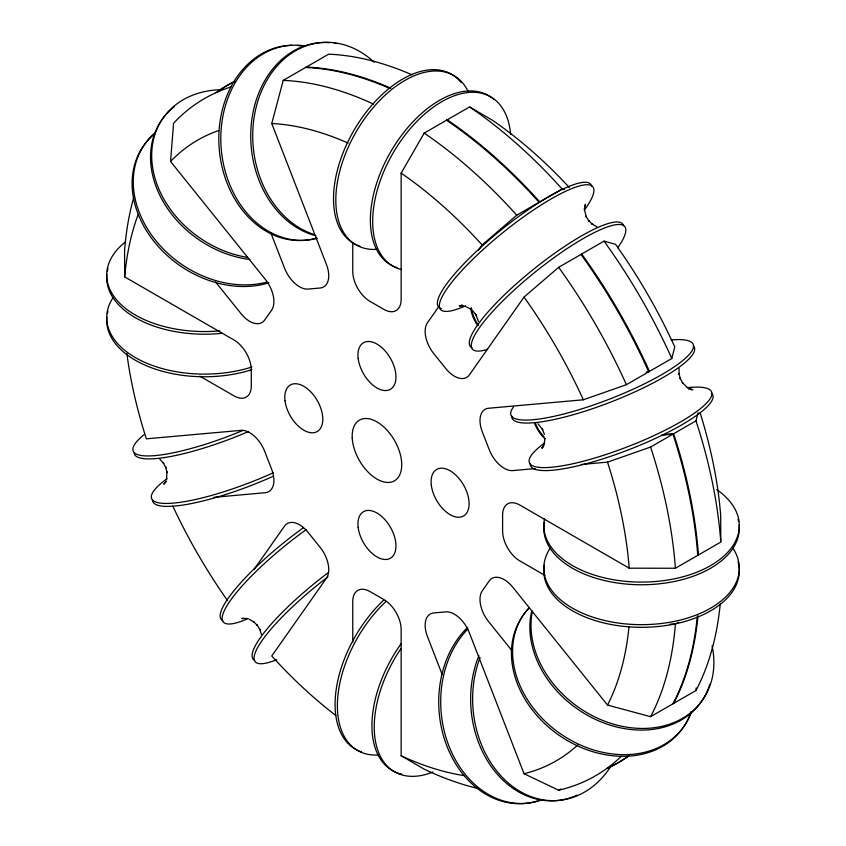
<?xml version="1.0" encoding="UTF-8"?>
<svg xmlns="http://www.w3.org/2000/svg" width="846" height="846" viewBox="0 0 846 846"><rect width="100%" height="100%" fill="white"/><g stroke="black" fill="none" stroke-linecap="round" stroke-linejoin="round"><path stroke-width="1.27" d="M544.898 438.355L544.19 444.034M679.063 368.486L679.052 374.228L678.947 373.372L680.353 378.945L680.047 378.173L682.775 383.249L682.267 382.54L687.713 387.849M215.54 281.94L241.068 313.697A24.439 14.107 60 0 0 264.671 320.021L271.577 310.186A24.439 14.107 60 0 0 265.253 279.275L170.564 161.48L173.567 123.252A391 225.745 60 0 1 230.757 87.022M512.517 651.388L488.639 621.683A24.439 14.107 60 0 1 482.315 590.772L489.231 580.938A24.439 14.107 60 0 1 512.835 587.272L607.523 705.067L650.606 716.689L695.983 690.495L696.184 687.946M584.322 209.163L585.527 204.246L584.766 206.022M166.503 479.365L166.948 471.772L167.053 472.628L165.647 467.055L165.953 467.827L163.225 462.751L163.733 463.46L159.852 459.23M535.19 468.599L512.835 470.598A24.439 14.107 60 0 1 489.231 449.67L482.315 431.851A24.439 14.107 60 0 1 488.639 408.248L583.338 399.788L626.41 384.697L671.787 358.503L674.791 346.987A358.418 206.932 60 0 0 615.497 244.283L604.023 241.131L558.646 267.325L524.034 297.094L469.371 374.873A24.439 14.107 60 0 1 445.768 368.539L433.787 353.649A24.439 14.107 60 0 1 427.463 322.738L438.852 306.538M544.94 575.407L519.888 560.94A24.439 14.107 60 0 1 502.609 531.013L502.609 515.045A24.439 14.107 60 0 1 519.888 505.073L629.223 568.195L675.404 568.258L720.781 542.053A391 225.745 60 0 0 695.983 420.853L698.077 412.795M270.741 232.618L284.531 268.15A24.439 14.107 60 0 0 308.134 289.078L320.105 288.01A24.439 14.107 60 0 0 326.429 264.407L271.756 123.505L283.23 80.381L328.608 54.186A391 225.745 60 0 1 412.055 74.818M543.513 445.726L544.39 443.018M543.936 444.615L541.895 448.295L542.783 446.974M352.761 242.527L352.761 271.46A24.439 14.107 60 0 0 370.04 301.388L383.862 309.372A24.439 14.107 60 0 0 401.141 299.399L401.141 173.134L424.184 133.118L469.562 106.924L492.594 120.333A358.418 206.932 60 0 1 569.316 187.495M166.028 481.152L163.807 484.198L166.535 481.205M254.16 569.305L284.531 526.096A24.439 14.107 60 0 1 308.134 532.42L320.105 547.309A24.439 14.107 60 0 1 326.429 578.22L271.756 655.999A358.418 206.932 60 0 0 335.851 715.526M478.339 250.363L482.135 244.959L516.747 215.201L562.125 189.007L564.419 189.631M543.312 446.276L542.17 447.65L543.534 446.149M581.223 464.486L607.523 462.138L650.606 447.048L695.983 420.853M670.127 624.115L675.404 624.126L678.693 622.222M442.204 674.537L427.463 636.552A24.439 14.107 60 0 1 433.787 612.948L445.768 611.88A24.439 14.107 60 0 1 469.371 632.808L524.034 773.72L558.646 790.227L560.845 788.969M461.863 305.353L459.886 305.787L462.529 305.321L459.177 305.702L463.386 305.776M243.659 618.204L241.755 618.553L246.842 618.426M646.164 372.029L648.745 371.806A390.989 225.745 60 0 0 580.98 254.435M662.006 434.791L673.638 433.744A390.989 225.745 60 0 1 698.436 554.955M662.598 435.077L672.94 434.157A390.989 225.745 60 0 1 697.739 555.357M213.964 497.3L265.253 492.71A24.439 14.107 60 0 0 271.577 469.107L264.671 451.299A24.439 14.107 60 0 0 241.068 430.36L146.369 438.82A358.418 206.932 60 0 1 126.868 353.554M688.877 389.245L692.927 389.615L689.236 388.853M465.004 306.178L470.926 309.192M689.226 388.684L691.848 389.763L690.643 389.266M596.885 226.813L591.914 223.947L592.602 224.476L588.467 220.468L588.985 221.113L585.961 216.216L586.32 217.01L584.438 209.639M249.115 619.187L254.086 622.053L253.398 621.524L257.533 625.532L257.015 624.887L260.039 629.784L259.68 628.99L261.414 634.468M133.996 196.515A391 225.745 60 0 0 124.574 250.236L124.669 276.896L234.014 340.018A24.439 14.107 60 0 1 251.294 369.956L251.294 385.913A24.439 14.107 60 0 1 234.014 395.896L199.836 376.163M352.761 642.336L352.761 601.569A24.439 14.107 60 0 1 370.04 591.587L383.862 599.571A24.439 14.107 60 0 1 401.141 629.498L401.141 755.753L424.184 769.173A391 225.745 60 0 0 477.99 788.493M537.95 423.73L542.73 429.736L542.328 428.996L544.412 434.368M472.512 310.482L476.118 314.966L475.674 314.247L478.487 321.395M720.781 542.053L720.686 515.394A358.418 206.932 60 0 0 700.139 412.964M477.863 325.731A24.439 14.107 60 0 1 470.725 308.272M545.099 438.82A24.439 14.107 60 0 1 534.609 423.465M215.815 92.785A390.989 225.745 60 0 1 217.961 91.273M220.14 89.803A390.989 225.745 60 0 1 234.934 81.364M305.565 67.49A390.989 225.745 60 0 1 389.012 88.121M446.519 120.227A390.989 225.745 60 0 1 539.082 202.3M697.305 616.237A390.989 225.745 60 0 1 672.94 703.787M628.842 755.774A390.989 225.745 60 0 1 607.343 768.327M469.562 106.924A391 225.745 60 0 1 562.125 189.007M604.033 241.131A391 225.745 60 0 1 671.798 358.503M720.232 604.203A391 225.745 60 0 1 695.983 690.505M543.957 436.652A24.439 14.107 60 0 1 535.307 423.063M478.561 325.329A24.439 14.107 60 0 1 471.423 307.859M218.659 90.871A390.989 225.745 60 0 1 234.458 81.533M306.273 67.088A390.989 225.745 60 0 1 390.852 88.217M447.217 119.815A390.989 225.745 60 0 1 539.78 201.898M581.678 254.022A390.989 225.745 60 0 1 649.442 371.394M698.003 615.835A390.989 225.745 60 0 1 673.638 703.386M628.472 756.123A390.989 225.745 60 0 1 609.236 767.364M577.765 744.945A358.418 206.932 60 0 1 524.034 773.72M464.433 775.645A358.418 206.932 60 0 1 401.141 755.753M227.585 600.66A358.418 206.932 60 0 1 172.753 505.94M124.669 276.896A358.418 206.932 60 0 1 138.215 214.398M170.564 161.48A358.418 206.932 60 0 1 218.659 130.548M271.756 123.505A358.418 206.932 60 0 1 348.097 143.08M401.141 173.134A358.418 206.932 60 0 1 482.135 244.959M524.034 297.094A358.418 206.932 60 0 1 583.338 399.788M607.523 462.138A358.418 206.932 60 0 1 629.223 568.195M628.99 626.622A358.418 206.932 60 0 1 607.523 705.067M621.271 756.324A391 225.745 60 0 1 558.646 790.227M283.23 80.391A391 225.745 60 0 1 373.52 104.111M424.184 133.129A391 225.745 60 0 1 516.747 215.212M558.646 267.336A391 225.745 60 0 1 626.41 384.697M650.606 447.048A391 225.745 60 0 1 675.404 568.258M675.404 624.126A391 225.745 60 0 1 650.606 716.689M716.647 489.527A97.745 56.439 0 0 1 669.218 579.785A97.745 56.439 0 0 1 544.517 518.862M739.118 524.911A97.745 56.439 0 0 1 639.587 584.745A97.745 56.439 0 0 1 544.295 522.648M738.04 519.275A97.745 56.439 0 0 1 738.59 521.517M732.953 548.219A97.745 56.439 0 0 1 641.554 624.665A97.745 56.439 0 0 1 550.154 548.219M738.04 561.839A97.745 56.439 0 0 1 644.504 627.298A97.745 56.439 0 0 1 544.295 565.213M671.206 339.944A97.745 20.653 -21.2 0 1 622.973 393.654A97.745 20.653 -21.2 0 1 513.564 406.915M693.36 345.898A97.745 20.653 -21.2 0 1 610.495 402.157A97.745 20.653 -21.2 0 1 511.809 416.232M687.174 387.701A97.745 20.653 -21.2 0 1 687.861 417.49A97.745 20.653 -21.2 0 1 563.806 465.554A97.745 20.653 -21.2 0 1 544.813 442.849M711.793 393.401A97.745 20.653 -21.2 0 1 628.927 449.67A97.745 20.653 -21.2 0 1 530.241 463.735M441.326 308.579A97.745 20.653 -38.8 0 1 499.214 231.497A97.745 20.653 -38.8 0 1 591.671 186.014M465.363 305.903A97.745 20.653 -38.8 0 1 455.19 278.091A97.745 20.653 -38.8 0 1 558.836 194.686A97.745 20.653 -38.8 0 1 584.3 210.189M471.909 347.78A97.745 20.653 -38.8 0 1 533.435 269.356A97.745 20.653 -38.8 0 1 623.597 225.723M487.708 349.313A97.745 20.653 -38.8 0 1 492.488 311.666A97.745 20.653 -38.8 0 1 592.909 233.295A97.745 20.653 -38.8 0 1 617.675 247.889M360.005 246.313A97.745 56.439 -60 0 1 356.282 126.435A97.745 56.439 -60 0 1 461.049 82.496M376.565 249.369A97.745 56.439 -60 0 1 356.06 131.987A97.745 56.439 -60 0 1 467.965 91.061M396.869 267.6A97.745 56.439 -60 0 1 389.171 154.511A97.745 56.439 -60 0 1 491.23 97.364M492.15 98.051A97.745 56.439 -60 0 1 493.905 99.532M401.395 269.578A97.745 56.439 -60 0 1 407.539 131.955A97.745 56.439 -60 0 1 510.635 134.525M316.499 238.075A97.745 77.092 84.9 0 1 219.812 154.532A97.745 77.092 84.9 0 1 291.775 45.335M297.602 45.515A97.745 77.092 84.9 0 1 302.265 46.065M317.366 238.223A97.745 77.092 84.9 0 1 221.092 147.014A97.745 77.092 84.9 0 1 304.264 45.885M316.034 235.78A97.745 77.092 84.9 0 1 251.029 127.418A97.745 77.092 84.9 0 1 329.528 42.67M334.191 43.209A97.745 77.092 84.9 0 1 336.518 43.611M314.585 234.628A97.745 77.092 84.9 0 1 258.971 97.692A97.745 77.092 84.9 0 1 374.196 62.276M268.774 282.85A97.745 77.092 35.1 0 1 152.65 239.672A97.745 77.092 35.1 0 1 154.871 133.657M266.279 282.247A97.745 77.092 35.1 0 1 152.936 236.88A97.745 77.092 35.1 0 1 155.125 132.78M249.782 259.511A97.745 77.092 35.1 0 1 160.042 195.743A97.745 77.092 35.1 0 1 174.223 106.691M247.624 257.396A97.745 77.092 35.1 0 1 152.661 167.762A97.745 77.092 35.1 0 1 221.176 89.708M251.949 369.66A97.745 56.439 0 0 1 152.375 368.095A97.745 56.439 0 0 1 106.882 316.933M107.41 313.538A97.745 56.439 0 0 1 107.96 311.286M251.949 366.995A97.745 56.439 0 0 1 140.521 360.364A97.745 56.439 0 0 1 113.047 297.665M222.064 333.282A97.745 56.439 0 0 1 106.882 274.368M107.41 270.963A97.745 56.439 0 0 1 107.96 268.721M219.738 330.849A97.745 56.439 0 0 1 120.946 304.454A97.745 56.439 0 0 1 125.716 241.66M273.29 476.245A97.745 20.653 -21.2 0 1 152.481 499.563M273.184 472.808A97.745 20.653 -21.2 0 1 170.374 503.328A97.745 20.653 -21.2 0 1 167.053 478.677M248.502 431.545A97.745 20.653 -21.2 0 1 134.154 453.361M243.056 430.403A97.745 20.653 -21.2 0 1 151.053 455.867A97.745 20.653 -21.2 0 1 143.852 434.833M276.695 659.679A97.745 20.653 -38.8 0 1 259.341 644.684A97.745 20.653 -38.8 0 1 327.973 576.824M254.709 660.398A97.745 20.653 -38.8 0 1 327.846 572.932M248.164 618.511A97.745 20.653 -38.8 0 1 228.483 603.304A97.745 20.653 -38.8 0 1 306.315 529.533M222.784 620.678A97.745 20.653 -38.8 0 1 303.386 527.714M432.962 772.028A97.745 56.439 -60 0 1 376.512 745.992A97.745 56.439 -60 0 1 400.74 648.903M401.797 774.143A97.745 56.439 -60 0 1 399.534 773.572M398.434 773.233A97.745 56.439 -60 0 1 401.11 643.721M378.13 755.002A97.745 56.439 -60 0 1 337.512 700.848A97.745 56.439 -60 0 1 385.935 601.517M361.57 751.946A97.745 56.439 -60 0 1 336.211 689.374A97.745 56.439 -60 0 1 383.64 600.184M610.96 766.138A97.745 77.092 84.9 0 1 509.429 783.967A97.745 77.092 84.9 0 1 480.084 657.564M573.895 796.477A97.745 77.092 84.9 0 1 489.993 764.689A97.745 77.092 84.9 0 1 478.91 655.671M577.162 795.071A97.745 77.092 84.9 0 1 574.994 796.033M541.757 799.978A97.745 77.092 84.9 0 1 450.506 749.82A97.745 77.092 84.9 0 1 467.891 628.98M537.527 800.908A97.745 77.092 84.9 0 1 447.407 747.346A97.745 77.092 84.9 0 1 467.701 627.383M712.068 645.794A97.745 77.092 35.1 0 1 623.491 726.587A97.745 77.092 35.1 0 1 532.451 611.129M708.282 688.686A97.745 77.092 35.1 0 1 598.418 720.75A97.745 77.092 35.1 0 1 531.552 611.605M709.826 684.224A97.745 77.092 35.1 0 1 708.705 687.587M691.002 713.273A97.745 77.092 35.1 0 1 563.076 735.555A97.745 77.092 35.1 0 1 529.363 607.439M691.045 711.571A97.745 77.092 35.1 0 1 563.785 738.389A97.745 77.092 35.1 0 1 528.211 609.078M431.301 485.139A26.882 15.524 60 0 0 461.948 516.716A26.882 15.524 60 0 0 457.041 476.298A26.882 15.524 60 0 0 431.301 485.139M284.996 400.666A26.882 15.524 60 0 0 315.653 432.253A26.882 15.524 60 0 0 310.736 391.825A26.882 15.524 60 0 0 284.996 400.666M358.154 527.365A26.882 15.524 60 0 0 388.8 558.952A26.882 15.524 60 0 0 383.894 518.524A26.882 15.524 60 0 0 358.154 527.365M358.154 358.429A26.882 15.524 60 0 0 388.8 390.017A26.882 15.524 60 0 0 383.894 349.588A26.882 15.524 60 0 0 358.154 358.429M352.232 438.08A35.024 20.219 60 0 0 390.704 482.209A35.024 20.219 60 0 0 387.902 431.153A35.024 20.219 60 0 0 352.232 438.08"/></g></svg>
